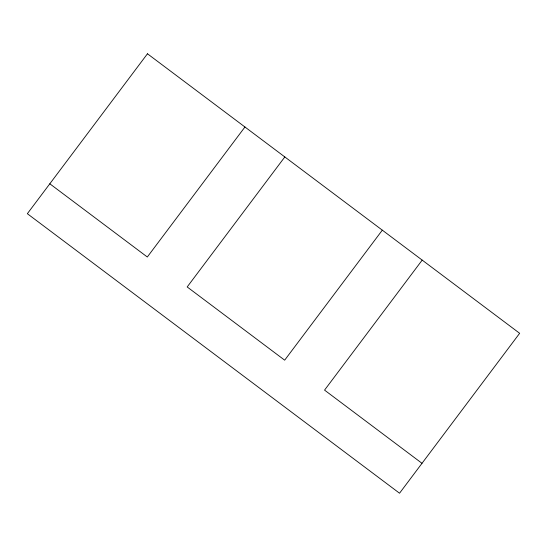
<?xml version="1.0" encoding="UTF-8"?>
<svg xmlns="http://www.w3.org/2000/svg" width="547" height="547" viewBox="0 0 547 547"><rect width="100%" height="100%" fill="white"/><g stroke="black" fill="none" stroke-linecap="round" stroke-linejoin="round"><path stroke-width="0.82" d="M244.953 126.993L147.314 257.008L49.818 183.792M284.823 156.941L187.183 286.949L284.672 360.172L382.319 230.157M422.188 260.105L324.549 390.114L422.004 463.309M147.458 53.777L27.35 213.699L399.542 493.223L519.65 333.301L147.458 53.777"/></g></svg>
